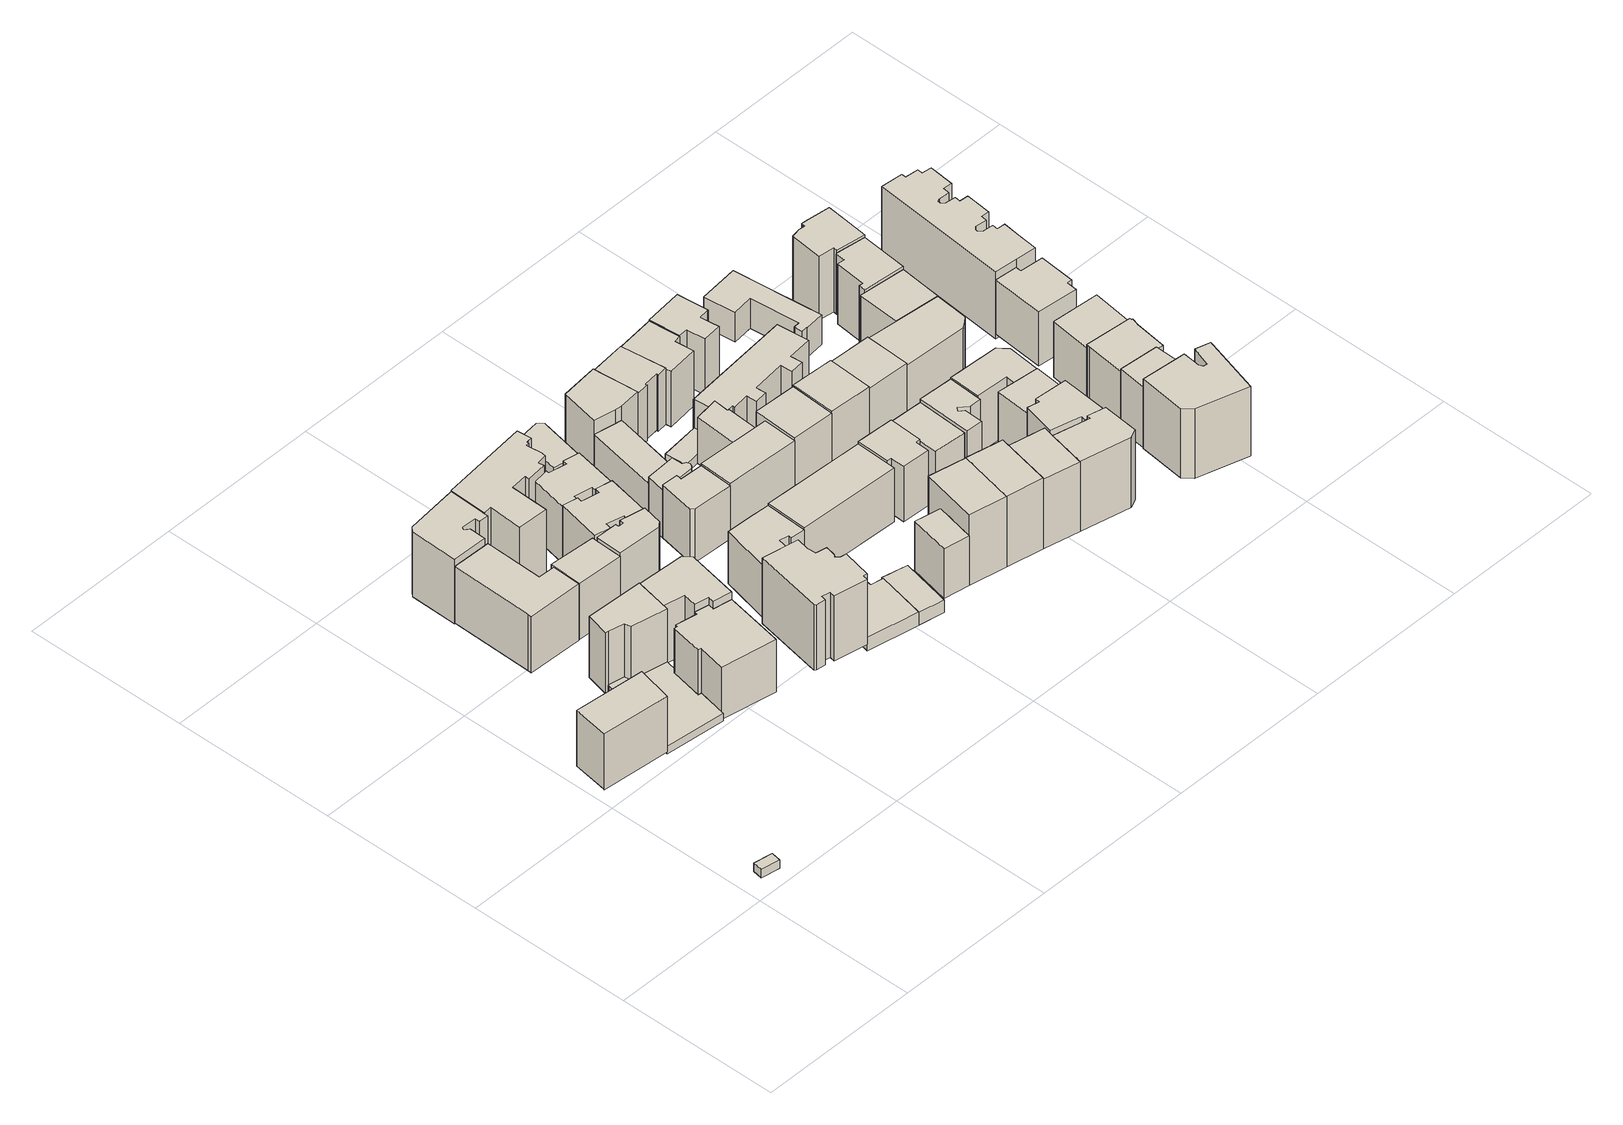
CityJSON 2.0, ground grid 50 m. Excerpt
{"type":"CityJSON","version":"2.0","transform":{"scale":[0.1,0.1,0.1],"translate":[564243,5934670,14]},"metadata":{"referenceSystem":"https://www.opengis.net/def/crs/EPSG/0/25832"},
"CityObjects":{
"building1":{"type":"Building","attributes":{"Gemeindeschluessel":"02100111","Geometrietyp2DReferenz":"3000","BezugspunktDach":"2000","function":"31001_2500","measuredHeight":2.83,"storeysAboveGround":1},"address":[{"country":"Germany","locality":"Hamburg","thoroughfareName":"Feldstraße","postcode":"20359"}],"geometry":[{"type":"Solid","lod":"1","boundaries":[[[[0,1,2,3]],[[4,5,6,7]],[[2,4,7,3]],[[1,5,4,2]],[[0,6,5,1]],[[3,7,6,0]]]]}]},
"building2":{"type":"Building","attributes":{"Gemeindeschluessel":"02100109","Geometrietyp2DReferenz":"3000","BezugspunktDach":"2000","function":"31001_1120","measuredHeight":18.79,"storeysAboveGround":6},"address":[{"country":"Germany","locality":"Hamburg","thoroughfareNumber":"32","thoroughfareName":"Feldstraße","postcode":"20357"}],"geometry":[{"type":"Solid","lod":"1","boundaries":[[[[8,9,10,11,12]],[[13,14,15,16,17]],[[11,13,17,12]],[[10,14,13,11]],[[9,15,14,10]],[[8,16,15,9]],[[12,17,16,8]]]]}]},
"building3":{"type":"Building","attributes":{"Gemeindeschluessel":"02100109","Geometrietyp2DReferenz":"3000","BezugspunktDach":"2000","function":"31001_1120","measuredHeight":4.83,"storeysAboveGround":6},"address":[{"country":"Germany","locality":"Hamburg","thoroughfareNumber":"36","thoroughfareName":"Feldstraße","postcode":"20357"}],"geometry":[{"type":"Solid","lod":"1","boundaries":[[[[18,19,20,21,22,23,24,25,26,27,28,29,30]],[[31,32,33,34,35,36,37,38,39,40,41,42,43]],[[29,31,43,30]],[[28,32,31,29]],[[27,33,32,28]],[[26,34,33,27]],[[25,35,34,26]],[[24,36,35,25]],[[23,37,36,24]],[[22,38,37,23]],[[21,39,38,22]],[[20,40,39,21]],[[19,41,40,20]],[[18,42,41,19]],[[30,43,42,18]]]]}]},
"building4":{"type":"Building","attributes":{"Gemeindeschluessel":"02100109","Geometrietyp2DReferenz":"3000","BezugspunktDach":"2000","function":"31001_1010","measuredHeight":20.45,"storeysAboveGround":6},"address":[{"country":"Germany","locality":"Hamburg","thoroughfareNumber":"2","thoroughfareName":"Ölmühle","postcode":"20357"}],"geometry":[{"type":"Solid","lod":"1","boundaries":[[[[24,23,22,44,45,46,25]],[[47,48,49,50,51,52,53]],[[46,47,53,25]],[[45,48,47,46]],[[44,49,48,45]],[[22,50,49,44]],[[23,51,50,22]],[[24,52,51,23]],[[25,53,52,24]]]]}]},
"building5":{"type":"Building","attributes":{"Gemeindeschluessel":"02100109","Geometrietyp2DReferenz":"3000","BezugspunktDach":"2000","function":"31001_1120","measuredHeight":21.33,"storeysAboveGround":6},"address":[{"country":"Germany","locality":"Hamburg","thoroughfareNumber":"30","thoroughfareName":"Ölmühle","postcode":"20357"}],"geometry":[{"type":"Solid","lod":"1","boundaries":[[[[54,55,56,57,58,59,60,61]],[[62,63,64,65,66,67,68,69]],[[60,62,69,61]],[[59,63,62,60]],[[58,64,63,59]],[[57,65,64,58]],[[56,66,65,57]],[[55,67,66,56]],[[54,68,67,55]],[[61,69,68,54]]]]}]},
"building6":{"type":"Building","attributes":{"Gemeindeschluessel":"02100109","Geometrietyp2DReferenz":"3000","BezugspunktDach":"2000","function":"31001_1120","measuredHeight":17.51,"storeysAboveGround":6},"address":[{"country":"Germany","locality":"Hamburg","thoroughfareNumber":"37","thoroughfareName":"Feldstraße","postcode":"20357"}],"geometry":[{"type":"Solid","lod":"1","boundaries":[[[[70,71,72,73,74,75,76,77,78,79,80,81]],[[82,83,84,85,86,87,88,89,90,91,92,93]],[[80,82,93,81]],[[79,83,82,80]],[[78,84,83,79]],[[77,85,84,78]],[[76,86,85,77]],[[75,87,86,76]],[[74,88,87,75]],[[73,89,88,74]],[[72,90,89,73]],[[71,91,90,72]],[[70,92,91,71]],[[81,93,92,70]]]]}]},
"building7":{"type":"Building","attributes":{"Gemeindeschluessel":"02100109","Geometrietyp2DReferenz":"3000","BezugspunktDach":"2000","function":"31001_1120","measuredHeight":23.59,"storeysAboveGround":6},"address":[{"country":"Germany","locality":"Hamburg","thoroughfareNumber":"39","thoroughfareName":"Marktstraße","postcode":"20357"}],"geometry":[{"type":"Solid","lod":"1","boundaries":[[[[94,95,96,97,98,99,100,101,102,103,104,105]],[[106,107,108,109,110,111,112,113,114,115,116,117]],[[104,106,117,105]],[[103,107,106,104]],[[102,108,107,103]],[[101,109,108,102]],[[100,110,109,101]],[[99,111,110,100]],[[98,112,111,99]],[[97,113,112,98]],[[96,114,113,97]],[[95,115,114,96]],[[94,116,115,95]],[[105,117,116,94]]]]}]},
"building8":{"type":"Building","attributes":{"Gemeindeschluessel":"02100109","Geometrietyp2DReferenz":"3000","BezugspunktDach":"2000","function":"31001_1010","measuredHeight":19.94,"storeysAboveGround":6},"address":[{"country":"Germany","locality":"Hamburg","thoroughfareNumber":"32","thoroughfareName":"Ölmühle","postcode":"20357"}],"geometry":[{"type":"Solid","lod":"1","boundaries":[[[[118,119,120,121,122,123,124]],[[125,126,127,128,129,130,131]],[[123,125,131,124]],[[122,126,125,123]],[[121,127,126,122]],[[120,128,127,121]],[[119,129,128,120]],[[118,130,129,119]],[[124,131,130,118]]]]}]},
"building9":{"type":"Building","attributes":{"Gemeindeschluessel":"02100109","Geometrietyp2DReferenz":"3000","BezugspunktDach":"2000","function":"31001_1120","measuredHeight":21.44,"storeysAboveGround":6},"address":[{"country":"Germany","locality":"Hamburg","thoroughfareNumber":"1","thoroughfareName":"Ölmühle","postcode":"20357"}],"geometry":[{"type":"Solid","lod":"1","boundaries":[[[[132,133,134,135,136,137,138,139,140,141]],[[142,143,144,145,146,147,148,149,150,151]],[[140,142,151,141]],[[139,143,142,140]],[[138,144,143,139]],[[137,145,144,138]],[[136,146,145,137]],[[135,147,146,136]],[[134,148,147,135]],[[133,149,148,134]],[[132,150,149,133]],[[141,151,150,132]]]]}]},
"building10":{"type":"Building","attributes":{"Gemeindeschluessel":"02100109","Geometrietyp2DReferenz":"3000","BezugspunktDach":"2000","function":"31001_1010","measuredHeight":20.07,"storeysAboveGround":6},"address":[{"country":"Germany","locality":"Hamburg","thoroughfareNumber":"33","thoroughfareName":"Ölmühle","postcode":"20357"}],"geometry":[{"type":"Solid","lod":"1","boundaries":[[[[152,153,124,123,154,155,156,157,158,159,160]],[[161,162,163,164,165,166,167,168,169,170,171]],[[159,161,171,160]],[[158,162,161,159]],[[157,163,162,158]],[[156,164,163,157]],[[155,165,164,156]],[[154,166,165,155]],[[123,167,166,154]],[[124,168,167,123]],[[153,169,168,124]],[[152,170,169,153]],[[160,171,170,152]]]]}]},
"building11":{"type":"Building","attributes":{"Gemeindeschluessel":"02100109","Geometrietyp2DReferenz":"3000","BezugspunktDach":"2000","function":"31001_1120","measuredHeight":23.37,"storeysAboveGround":5},"address":[{"country":"Germany","locality":"Hamburg","thoroughfareNumber":"36","thoroughfareName":"Marktstraße","postcode":"20357"}],"geometry":[{"type":"Solid","lod":"1","boundaries":[[[[172,173,174,175,176,177,178,179,180,181,182,183,184,185,186,187,188,189,190]],[[191,192,193,194,195,196,197,198,199,200,201,202,203,204,205,206,207,208,209]],[[189,191,209,190]],[[188,192,191,189]],[[187,193,192,188]],[[186,194,193,187]],[[185,195,194,186]],[[184,196,195,185]],[[183,197,196,184]],[[182,198,197,183]],[[181,199,198,182]],[[180,200,199,181]],[[179,201,200,180]],[[178,202,201,179]],[[177,203,202,178]],[[176,204,203,177]],[[175,205,204,176]],[[174,206,205,175]],[[173,207,206,174]],[[172,208,207,173]],[[190,209,208,172]]]]}]},
"building12":{"type":"Building","attributes":{"Gemeindeschluessel":"02100109","Geometrietyp2DReferenz":"3000","BezugspunktDach":"2000","function":"31001_1010","measuredHeight":23.89,"storeysAboveGround":6},"address":[{"country":"Germany","locality":"Hamburg","thoroughfareNumber":"37a","thoroughfareName":"Feldstraße","postcode":"20357"}],"geometry":[{"type":"Solid","lod":"1","boundaries":[[[[210,211,212,213,214,215,216,217,218,219,220,221,222,223,224,225,226,227,228,229]],[[230,231,232,233,234,235,236,237,238,239,240,241,242,243,244,245,246,247,248,249]],[[228,230,249,229]],[[227,231,230,228]],[[226,232,231,227]],[[225,233,232,226]],[[224,234,233,225]],[[223,235,234,224]],[[222,236,235,223]],[[221,237,236,222]],[[220,238,237,221]],[[219,239,238,220]],[[218,240,239,219]],[[217,241,240,218]],[[216,242,241,217]],[[215,243,242,216]],[[214,244,243,215]],[[213,245,244,214]],[[212,246,245,213]],[[211,247,246,212]],[[210,248,247,211]],[[229,249,248,210]]]]}]},
"building13":{"type":"Building","attributes":{"Gemeindeschluessel":"02100109","Geometrietyp2DReferenz":"3000","BezugspunktDach":"2000","function":"31001_1120","measuredHeight":22.89,"storeysAboveGround":6},"address":[{"country":"Germany","locality":"Hamburg","thoroughfareNumber":"7","thoroughfareName":"Turnerstraße","postcode":"20357"}],"geometry":[{"type":"Solid","lod":"1","boundaries":[[[[250,251,252,253,254,255,256,257,258,259,260,261]],[[262,263,264,265,266,267,268,269,270,271,272,273]],[[260,262,273,261]],[[259,263,262,260]],[[258,264,263,259]],[[257,265,264,258]],[[256,266,265,257]],[[255,267,266,256]],[[254,268,267,255]],[[253,269,268,254]],[[252,270,269,253]],[[251,271,270,252]],[[250,272,271,251]],[[261,273,272,250]]]]}]},
"building14":{"type":"Building","attributes":{"Gemeindeschluessel":"02100109","Geometrietyp2DReferenz":"3000","BezugspunktDach":"2000","function":"31001_1120","measuredHeight":22.06,"storeysAboveGround":6},"address":[{"country":"Germany","locality":"Hamburg","thoroughfareNumber":"9","thoroughfareName":"Turnerstraße","postcode":"20357"}],"geometry":[{"type":"Solid","lod":"1","boundaries":[[[[274,275,276,277,278,279,280,281,282,283,284,285,286]],[[287,288,289,290,291,292,293,294,295,296,297,298,299]],[[285,287,299,286]],[[284,288,287,285]],[[283,289,288,284]],[[282,290,289,283]],[[281,291,290,282]],[[280,292,291,281]],[[279,293,292,280]],[[278,294,293,279]],[[277,295,294,278]],[[276,296,295,277]],[[275,297,296,276]],[[274,298,297,275]],[[286,299,298,274]]]]}]},
"building15":{"type":"Building","attributes":{"Gemeindeschluessel":"02100109","Geometrietyp2DReferenz":"3000","BezugspunktDach":"2000","function":"31001_1010","measuredHeight":17.88,"storeysAboveGround":6},"address":[{"country":"Germany","locality":"Hamburg","thoroughfareNumber":"14","thoroughfareName":"Mathildenstraße","postcode":"20357"}],"geometry":[{"type":"Solid","lod":"1","boundaries":[[[[300,301,302,220,219,303,304,305,306,307]],[[308,309,310,311,312,313,314,315,316,317]],[[306,308,317,307]],[[305,309,308,306]],[[304,310,309,305]],[[303,311,310,304]],[[219,312,311,303]],[[220,313,312,219]],[[302,314,313,220]],[[301,315,314,302]],[[300,316,315,301]],[[307,317,316,300]]]]}]},
"building16":{"type":"Building","attributes":{"Gemeindeschluessel":"02100109","Geometrietyp2DReferenz":"3000","BezugspunktDach":"2000","function":"31001_2010","measuredHeight":4.62,"storeysAboveGround":1},"address":[{"country":"Germany","locality":"Hamburg","thoroughfareNumber":"39","thoroughfareName":"Feldstraße","postcode":"20357"}],"geometry":[{"type":"Solid","lod":"1","boundaries":[[[[318,319,320,321,322,323,324,325,326]],[[327,328,329,330,331,332,333,334,335]],[[325,327,335,326]],[[324,328,327,325]],[[323,329,328,324]],[[322,330,329,323]],[[321,331,330,322]],[[320,332,331,321]],[[319,333,332,320]],[[318,334,333,319]],[[326,335,334,318]]]]}]},
"building17":{"type":"Building","attributes":{"Gemeindeschluessel":"02100109","Geometrietyp2DReferenz":"3000","BezugspunktDach":"2000","function":"31001_1120","measuredHeight":19.82,"storeysAboveGround":5},"address":[{"country":"Germany","locality":"Hamburg","thoroughfareNumber":"33","thoroughfareName":"Marktstraße","postcode":"20357"}],"geometry":[{"type":"Solid","lod":"1","boundaries":[[[[336,337,338,339,340,341,342,343,344]],[[345,346,347,348,349,350,351,352,353]],[[343,345,353,344]],[[342,346,345,343]],[[341,347,346,342]],[[340,348,347,341]],[[339,349,348,340]],[[338,350,349,339]],[[337,351,350,338]],[[336,352,351,337]],[[344,353,352,336]]]]}]},
"building18":{"type":"Building","attributes":{"Gemeindeschluessel":"02100109","Geometrietyp2DReferenz":"3000","BezugspunktDach":"2000","function":"31001_1010","measuredHeight":19.34,"storeysAboveGround":4},"address":[{"country":"Germany","locality":"Hamburg","thoroughfareNumber":"6","thoroughfareName":"Turnerstraße","postcode":"20357"}],"geometry":[{"type":"Solid","lod":"1","boundaries":[[[[354,355,356,357,358,359,360]],[[361,362,363,364,365,366,367]],[[359,361,367,360]],[[358,362,361,359]],[[357,363,362,358]],[[356,364,363,357]],[[355,365,364,356]],[[354,366,365,355]],[[360,367,366,354]]]]}]},
"building19":{"type":"Building","attributes":{"Gemeindeschluessel":"02100109","Geometrietyp2DReferenz":"3000","BezugspunktDach":"2000","function":"31001_1010","measuredHeight":16.34,"storeysAboveGround":6},"address":[{"country":"Germany","locality":"Hamburg","thoroughfareNumber":"8","thoroughfareName":"Turnerstraße","postcode":"20357"}],"geometry":[{"type":"Solid","lod":"1","boundaries":[[[[368,369,370,371,372,373,374,375,376,377,378]],[[379,380,381,382,383,384,385,386,387,388,389]],[[377,379,389,378]],[[376,380,379,377]],[[375,381,380,376]],[[374,382,381,375]],[[373,383,382,374]],[[372,384,383,373]],[[371,385,384,372]],[[370,386,385,371]],[[369,387,386,370]],[[368,388,387,369]],[[378,389,388,368]]]]}]},
"building20":{"type":"Building","attributes":{"Gemeindeschluessel":"02100109","Geometrietyp2DReferenz":"3000","BezugspunktDach":"2000","function":"31001_2080","measuredHeight":4.34,"storeysAboveGround":1},"address":[{"country":"Germany","locality":"Hamburg","thoroughfareNumber":"40","thoroughfareName":"Feldstraße","postcode":"20357"}],"geometry":[{"type":"Solid","lod":"1","boundaries":[[[[390,391,392,393]],[[394,395,396,397]],[[392,394,397,393]],[[391,395,394,392]],[[390,396,395,391]],[[393,397,396,390]]]]}]},
"building21":{"type":"Building","attributes":{"Gemeindeschluessel":"02100109","Geometrietyp2DReferenz":"3000","BezugspunktDach":"2000","function":"31001_1120","measuredHeight":16.63,"storeysAboveGround":4},"address":[{"country":"Germany","locality":"Hamburg","thoroughfareNumber":"10","thoroughfareName":"Turnerstraße","postcode":"20357"}],"geometry":[{"type":"Solid","lod":"1","boundaries":[[[[398,399,400,401,402,403]],[[404,405,406,407,408,409]],[[402,404,409,403]],[[401,405,404,402]],[[400,406,405,401]],[[399,407,406,400]],[[398,408,407,399]],[[403,409,408,398]]]]}]},
"building22":{"type":"Building","attributes":{"Gemeindeschluessel":"02100109","Geometrietyp2DReferenz":"3000","BezugspunktDach":"2000","function":"31001_1120","measuredHeight":16.66,"storeysAboveGround":6},"address":[{"country":"Germany","locality":"Hamburg","thoroughfareNumber":"42","thoroughfareName":"Feldstraße","postcode":"20357"}],"geometry":[{"type":"Solid","lod":"1","boundaries":[[[[410,411,412,413]],[[414,415,416,417]],[[412,414,417,413]],[[411,415,414,412]],[[410,416,415,411]],[[413,417,416,410]]]]}]},
"building23":{"type":"Building","attributes":{"Gemeindeschluessel":"02100109","Geometrietyp2DReferenz":"3000","BezugspunktDach":"2000","function":"31001_1010","measuredHeight":20.12,"storeysAboveGround":5},"address":[{"country":"Germany","locality":"Hamburg","thoroughfareNumber":"12","thoroughfareName":"Mathildenstraße","postcode":"20357"}],"geometry":[{"type":"Solid","lod":"1","boundaries":[[[[307,306,418,419]],[[420,421,422,423]],[[418,420,423,419]],[[306,421,420,418]],[[307,422,421,306]],[[419,423,422,307]]]]}]},
"building24":{"type":"Building","attributes":{"Gemeindeschluessel":"02100109","Geometrietyp2DReferenz":"3000","BezugspunktDach":"2000","function":"31001_1010","measuredHeight":20.42,"storeysAboveGround":4},"address":[{"country":"Germany","locality":"Hamburg","thoroughfareNumber":"13","thoroughfareName":"Mathildenstraße","postcode":"20357"}],"geometry":[{"type":"Solid","lod":"1","boundaries":[[[[424,425,426,427]],[[428,429,430,431]],[[426,428,431,427]],[[425,429,428,426]],[[424,430,429,425]],[[427,431,430,424]]]]}]},
"building25":{"type":"Building","attributes":{"Gemeindeschluessel":"02100109","Geometrietyp2DReferenz":"3000","BezugspunktDach":"2000","function":"31001_1120","measuredHeight":19.55,"storeysAboveGround":6},"address":[{"country":"Germany","locality":"Hamburg","thoroughfareNumber":"31","thoroughfareName":"Marktstraße","postcode":"20357"}],"geometry":[{"type":"Solid","lod":"1","boundaries":[[[[432,433,434,435,436,437,438]],[[439,440,441,442,443,444,445]],[[437,439,445,438]],[[436,440,439,437]],[[435,441,440,436]],[[434,442,441,435]],[[433,443,442,434]],[[432,444,443,433]],[[438,445,444,432]]]]}]},
"building26":{"type":"Building","attributes":{"Gemeindeschluessel":"02100109","Geometrietyp2DReferenz":"3000","BezugspunktDach":"2000","function":"31001_1120","measuredHeight":27,"storeysAboveGround":6},"address":[{"country":"Germany","locality":"Hamburg","thoroughfareNumber":"44","thoroughfareName":"Feldstraße","postcode":"20357"}],"geometry":[{"type":"Solid","lod":"1","boundaries":[[[[412,446,447,448]],[[449,450,451,452]],[[447,449,452,448]],[[446,450,449,447]],[[412,451,450,446]],[[448,452,451,412]]]]}]},
"building27":{"type":"Building","attributes":{"Gemeindeschluessel":"02100109","Geometrietyp2DReferenz":"3000","BezugspunktDach":"2000","function":"31001_1010","measuredHeight":15.65,"storeysAboveGround":4},"address":[{"country":"Germany","locality":"Hamburg","thoroughfareNumber":"11","thoroughfareName":"Mathildenstraße","postcode":"20357"}],"geometry":[{"type":"Solid","lod":"1","boundaries":[[[[453,454,455,456,457,458]],[[459,460,461,462,463,464]],[[457,459,464,458]],[[456,460,459,457]],[[455,461,460,456]],[[454,462,461,455]],[[453,463,462,454]],[[458,464,463,453]]]]}]},
"building28":{"type":"Building","attributes":{"Gemeindeschluessel":"02100109","Geometrietyp2DReferenz":"3000","BezugspunktDach":"2000","function":"31001_2460","measuredHeight":2.83,"storeysAboveGround":1},"address":[{"country":"Germany","locality":"Hamburg","thoroughfareName":"Marktstraße","postcode":"20357"}],"geometry":[{"type":"Solid","lod":"1","boundaries":[[[[465,453,466,467]],[[468,469,470,471]],[[466,468,471,467]],[[453,469,468,466]],[[465,470,469,453]],[[467,471,470,465]]]]}]},
"building29":{"type":"Building","attributes":{"Gemeindeschluessel":"02100109","Geometrietyp2DReferenz":"3000","BezugspunktDach":"2000","function":"31001_1120","measuredHeight":19.42,"storeysAboveGround":5},"address":[{"country":"Germany","locality":"Hamburg","thoroughfareNumber":"29","thoroughfareName":"Marktstraße","postcode":"20357"}],"geometry":[{"type":"Solid","lod":"1","boundaries":[[[[472,473,474,475,476,477,478,479]],[[480,481,482,483,484,485,486,487]],[[478,480,487,479]],[[477,481,480,478]],[[476,482,481,477]],[[475,483,482,476]],[[474,484,483,475]],[[473,485,484,474]],[[472,486,485,473]],[[479,487,486,472]]]]}]},
"building30":{"type":"Building","attributes":{"Gemeindeschluessel":"02100109","Geometrietyp2DReferenz":"3000","BezugspunktDach":"2000","function":"31001_1010","measuredHeight":26.98,"storeysAboveGround":6},"address":[{"country":"Germany","locality":"Hamburg","thoroughfareNumber":"45","thoroughfareName":"Feldstraße","postcode":"20357"}],"geometry":[{"type":"Solid","lod":"1","boundaries":[[[[448,447,488,489]],[[490,491,492,493]],[[488,490,493,489]],[[447,491,490,488]],[[448,492,491,447]],[[489,493,492,448]]]]}]},
"building31":{"type":"Building","attributes":{"Gemeindeschluessel":"02100109","Geometrietyp2DReferenz":"3000","BezugspunktDach":"2000","function":"31001_1010","measuredHeight":22.68,"storeysAboveGround":4},"address":[{"country":"Germany","locality":"Hamburg","thoroughfareNumber":"7","thoroughfareName":"Mathildenstraße","postcode":"20357"}],"geometry":[{"type":"Solid","lod":"1","boundaries":[[[[494,426,495,496]],[[497,498,499,500]],[[495,497,500,496]],[[426,498,497,495]],[[494,499,498,426]],[[496,500,499,494]]]]}]},
"building32":{"type":"Building","attributes":{"Gemeindeschluessel":"02100109","Geometrietyp2DReferenz":"3000","BezugspunktDach":"2000","function":"31001_1010","measuredHeight":21.06,"storeysAboveGround":4},"address":[{"country":"Germany","locality":"Hamburg","thoroughfareNumber":"6","thoroughfareName":"Mathildenstraße","postcode":"20357"}],"geometry":[{"type":"Solid","lod":"1","boundaries":[[[[501,502,503,504,505,506,507,508]],[[509,510,511,512,513,514,515,516]],[[507,509,516,508]],[[506,510,509,507]],[[505,511,510,506]],[[504,512,511,505]],[[503,513,512,504]],[[502,514,513,503]],[[501,515,514,502]],[[508,516,515,501]]]]}]},
"building33":{"type":"Building","attributes":{"Gemeindeschluessel":"02100109","Geometrietyp2DReferenz":"3000","BezugspunktDach":"2000","function":"31001_1120","measuredHeight":18.59,"storeysAboveGround":5},"address":[{"country":"Germany","locality":"Hamburg","thoroughfareNumber":"28","thoroughfareName":"Marktstraße","postcode":"20357"}],"geometry":[{"type":"Solid","lod":"1","boundaries":[[[[517,518,519,520,521,478,477]],[[522,523,524,525,526,527,528]],[[478,522,528,477]],[[521,523,522,478]],[[520,524,523,521]],[[519,525,524,520]],[[518,526,525,519]],[[517,527,526,518]],[[477,528,527,517]]]]}]},
"building34":{"type":"Building","attributes":{"Gemeindeschluessel":"02100109","Geometrietyp2DReferenz":"3000","BezugspunktDach":"2000","function":"31001_1120","measuredHeight":25.71,"storeysAboveGround":6},"address":[{"country":"Germany","locality":"Hamburg","thoroughfareNumber":"46","thoroughfareName":"Feldstraße","postcode":"20357"}],"geometry":[{"type":"Solid","lod":"1","boundaries":[[[[529,489,530,531,532]],[[533,534,535,536,537]],[[531,533,537,532]],[[530,534,533,531]],[[489,535,534,530]],[[529,536,535,489]],[[532,537,536,529]]]]}]},
"building35":{"type":"Building","attributes":{"Gemeindeschluessel":"02100109","Geometrietyp2DReferenz":"3000","BezugspunktDach":"2000","function":"31001_1010","measuredHeight":19.08,"storeysAboveGround":5},"address":[{"country":"Germany","locality":"Hamburg","thoroughfareNumber":"4","thoroughfareName":"Mathildenstraße","postcode":"20357"}],"geometry":[{"type":"Solid","lod":"1","boundaries":[[[[538,539,540,541]],[[542,543,544,545]],[[540,542,545,541]],[[539,543,542,540]],[[538,544,543,539]],[[541,545,544,538]]]]}]},
"building36":{"type":"Building","attributes":{"Gemeindeschluessel":"02100109","Geometrietyp2DReferenz":"3000","BezugspunktDach":"2000","function":"31001_1010","measuredHeight":21.92,"storeysAboveGround":5},"address":[{"country":"Germany","locality":"Hamburg","thoroughfareNumber":"5","thoroughfareName":"Mathildenstraße","postcode":"20357"}],"geometry":[{"type":"Solid","lod":"1","boundaries":[[[[546,547,548,549]],[[550,551,552,553]],[[548,550,553,549]],[[547,551,550,548]],[[546,552,551,547]],[[549,553,552,546]]]]}]},
"building37":{"type":"Building","attributes":{"Gemeindeschluessel":"02100109","Geometrietyp2DReferenz":"3000","BezugspunktDach":"2000","function":"31001_1010","measuredHeight":14.24,"storeysAboveGround":4},"address":[{"country":"Germany","locality":"Hamburg","thoroughfareNumber":"26","thoroughfareName":"Marktstraße","postcode":"20357"}],"geometry":[{"type":"Solid","lod":"1","boundaries":[[[[554,555,556,557,558,559,560,561,562,563,465,564,565,566,567]],[[568,569,570,571,572,573,574,575,576,577,578,579,580,581,582]],[[566,568,582,567]],[[565,569,568,566]],[[564,570,569,565]],[[465,571,570,564]],[[563,572,571,465]],[[562,573,572,563]],[[561,574,573,562]],[[560,575,574,561]],[[559,576,575,560]],[[558,577,576,559]],[[557,578,577,558]],[[556,579,578,557]],[[555,580,579,556]],[[554,581,580,555]],[[567,582,581,554]]]]}]},
"building38":{"type":"Building","attributes":{"Gemeindeschluessel":"02100109","Geometrietyp2DReferenz":"3000","BezugspunktDach":"2000","function":"31001_1120","measuredHeight":20.38,"storeysAboveGround":5},"address":[{"country":"Germany","locality":"Hamburg","thoroughfareNumber":"27","thoroughfareName":"Marktstraße","postcode":"20357"}],"geometry":[{"type":"Solid","lod":"1","boundaries":[[[[583,584,585,586,587,588,589,590,591,592]],[[593,594,595,596,597,598,599,600,601,602]],[[591,593,602,592]],[[590,594,593,591]],[[589,595,594,590]],[[588,596,595,589]],[[587,597,596,588]],[[586,598,597,587]],[[585,599,598,586]],[[584,600,599,585]],[[583,601,600,584]],[[592,602,601,583]]]]}]},
"building39":{"type":"Building","attributes":{"Gemeindeschluessel":"02100109","Geometrietyp2DReferenz":"3000","BezugspunktDach":"2000","function":"31001_1120","measuredHeight":25.9,"storeysAboveGround":6},"address":[{"country":"Germany","locality":"Hamburg","thoroughfareNumber":"47","thoroughfareName":"Feldstraße","postcode":"20357"}],"geometry":[{"type":"Solid","lod":"1","boundaries":[[[[603,529,532,604,605,606,607]],[[608,609,610,611,612,613,614]],[[606,608,614,607]],[[605,609,608,606]],[[604,610,609,605]],[[532,611,610,604]],[[529,612,611,532]],[[603,613,612,529]],[[607,614,613,603]]]]}]},
"building40":{"type":"Building","attributes":{"Gemeindeschluessel":"02100109","Geometrietyp2DReferenz":"3000","BezugspunktDach":"2000","function":"31001_1010","measuredHeight":19.95,"storeysAboveGround":6},"address":[{"country":"Germany","locality":"Hamburg","thoroughfareNumber":"2","thoroughfareName":"Mathildenstraße","postcode":"20357"}],"geometry":[{"type":"Solid","lod":"1","boundaries":[[[[615,616,617,618,619,620,621,540,622,623]],[[624,625,626,627,628,629,630,631,632,633]],[[622,624,633,623]],[[540,625,624,622]],[[621,626,625,540]],[[620,627,626,621]],[[619,628,627,620]],[[618,629,628,619]],[[617,630,629,618]],[[616,631,630,617]],[[615,632,631,616]],[[623,633,632,615]]]]}]},
"building41":{"type":"Building","attributes":{"Gemeindeschluessel":"02100109","Geometrietyp2DReferenz":"3000","BezugspunktDach":"2000","function":"31001_1010","measuredHeight":20.87,"storeysAboveGround":4},"address":[{"country":"Germany","locality":"Hamburg","thoroughfareNumber":"3","thoroughfareName":"Mathildenstraße","postcode":"20357"}],"geometry":[{"type":"Solid","lod":"1","boundaries":[[[[634,635,636,637]],[[638,639,640,641]],[[636,638,641,637]],[[635,639,638,636]],[[634,640,639,635]],[[637,641,640,634]]]]}]},
"building42":{"type":"Building","attributes":{"Gemeindeschluessel":"02100109","Geometrietyp2DReferenz":"3000","BezugspunktDach":"2000","function":"31001_1120","measuredHeight":24.84,"storeysAboveGround":6},"address":[{"country":"Germany","locality":"Hamburg","thoroughfareNumber":"1","thoroughfareName":"Glashüttenstraße","postcode":"20357"}],"geometry":[{"type":"Solid","lod":"1","boundaries":[[[[642,643,644,645,646,647,648,649,650]],[[651,652,653,654,655,656,657,658,659]],[[649,651,659,650]],[[648,652,651,649]],[[647,653,652,648]],[[646,654,653,647]],[[645,655,654,646]],[[644,656,655,645]],[[643,657,656,644]],[[642,658,657,643]],[[650,659,658,642]]]]}]},
"building43":{"type":"Building","attributes":{"Gemeindeschluessel":"02100109","Geometrietyp2DReferenz":"3000","BezugspunktDach":"2000","function":"31001_1120","measuredHeight":21.7,"storeysAboveGround":5},"address":[{"country":"Germany","locality":"Hamburg","thoroughfareNumber":"2","thoroughfareName":"Glashüttenstraße","postcode":"20357"}],"geometry":[{"type":"Solid","lod":"1","boundaries":[[[[648,660,661,662,663,649]],[[664,665,666,667,668,669]],[[663,664,669,649]],[[662,665,664,663]],[[661,666,665,662]],[[660,667,666,661]],[[648,668,667,660]],[[649,669,668,648]]]]}]},
"building44":{"type":"Building","attributes":{"Gemeindeschluessel":"02100109","Geometrietyp2DReferenz":"3000","BezugspunktDach":"2000","function":"31001_1120","measuredHeight":20.98,"storeysAboveGround":5},"address":[{"country":"Germany","locality":"Hamburg","thoroughfareNumber":"3","thoroughfareName":"Glashüttenstraße","postcode":"20357"}],"geometry":[{"type":"Solid","lod":"1","boundaries":[[[[670,671,672,673,674,675,676,677]],[[678,679,680,681,682,683,684,685]],[[676,678,685,677]],[[675,679,678,676]],[[674,680,679,675]],[[673,681,680,674]],[[672,682,681,673]],[[671,683,682,672]],[[670,684,683,671]],[[677,685,684,670]]]]}]},
"building45":{"type":"Building","attributes":{"Gemeindeschluessel":"02100109","Geometrietyp2DReferenz":"3000","BezugspunktDach":"2000","function":"31001_1120","measuredHeight":19.88,"storeysAboveGround":5},"address":[{"country":"Germany","locality":"Hamburg","thoroughfareNumber":"4","thoroughfareName":"Glashüttenstraße","postcode":"20357"}],"geometry":[{"type":"Solid","lod":"1","boundaries":[[[[686,687,637,636,688,689,690]],[[691,692,693,694,695,696,697]],[[689,691,697,690]],[[688,692,691,689]],[[636,693,692,688]],[[637,694,693,636]],[[687,695,694,637]],[[686,696,695,687]],[[690,697,696,686]]]]}]},
"building46":{"type":"Building","attributes":{"Gemeindeschluessel":"02100109","Geometrietyp2DReferenz":"3000","BezugspunktDach":"2000","function":"31001_1120","measuredHeight":12.44,"storeysAboveGround":2},"address":[{"country":"Germany","locality":"Hamburg","thoroughfareNumber":"24","thoroughfareName":"Marktstraße","postcode":"20357"}],"geometry":[{"type":"Solid","lod":"1","boundaries":[[[[698,699,700,701,702,703,704,705,706,707,708,709,710]],[[711,712,713,714,715,716,717,718,719,720,721,722,723]],[[709,711,723,710]],[[708,712,711,709]],[[707,713,712,708]],[[706,714,713,707]],[[705,715,714,706]],[[704,716,715,705]],[[703,717,716,704]],[[702,718,717,703]],[[701,719,718,702]],[[700,720,719,701]],[[699,721,720,700]],[[698,722,721,699]],[[710,723,722,698]]]]}]},
"building47":{"type":"Building","attributes":{"Gemeindeschluessel":"02100109","Geometrietyp2DReferenz":"3000","BezugspunktDach":"2000","function":"31001_1120","measuredHeight":21.63,"storeysAboveGround":5},"address":[{"country":"Germany","locality":"Hamburg","thoroughfareNumber":"5","thoroughfareName":"Glashüttenstraße","postcode":"20357"}],"geometry":[{"type":"Solid","lod":"1","boundaries":[[[[724,725,726,727]],[[728,729,730,731]],[[726,728,731,727]],[[725,729,728,726]],[[724,730,729,725]],[[727,731,730,724]]]]}]},
"building48":{"type":"Building","attributes":{"Gemeindeschluessel":"02100109","Geometrietyp2DReferenz":"3000","BezugspunktDach":"2000","function":"31001_1010","measuredHeight":23.32,"storeysAboveGround":5},"address":[{"country":"Germany","locality":"Hamburg","thoroughfareNumber":"48","thoroughfareName":"Feldstraße","postcode":"20357"}],"geometry":[{"type":"Solid","lod":"1","boundaries":[[[[732,733,734,735,736,737,738,739,740,741,742,743]],[[744,745,746,747,748,749,750,751,752,753,754,755]],[[742,744,755,743]],[[741,745,744,742]],[[740,746,745,741]],[[739,747,746,740]],[[738,748,747,739]],[[737,749,748,738]],[[736,750,749,737]],[[735,751,750,736]],[[734,752,751,735]],[[733,753,752,734]],[[732,754,753,733]],[[743,755,754,732]]]]}]},
"building49":{"type":"Building","attributes":{"Gemeindeschluessel":"02100109","Geometrietyp2DReferenz":"3000","BezugspunktDach":"2000","function":"31001_1120","measuredHeight":22.71,"storeysAboveGround":5},"address":[{"country":"Germany","locality":"Hamburg","thoroughfareNumber":"116","thoroughfareName":"Glashüttenstraße","postcode":"20357"}],"geometry":[{"type":"Solid","lod":"1","boundaries":[[[[756,757,758,759]],[[760,761,762,763]],[[758,760,763,759]],[[757,761,760,758]],[[756,762,761,757]],[[759,763,762,756]]]]}]},
"building50":{"type":"Building","attributes":{"Gemeindeschluessel":"02100109","Geometrietyp2DReferenz":"3000","BezugspunktDach":"2000","function":"31001_1010","measuredHeight":21.84,"storeysAboveGround":5},"address":[{"country":"Germany","locality":"Hamburg","thoroughfareNumber":"6","thoroughfareName":"Glashüttenstraße","postcode":"20357"}],"geometry":[{"type":"Solid","lod":"1","boundaries":[[[[764,765,766,767,768,769,770,771,772]],[[773,774,775,776,777,778,779,780,781]],[[771,773,781,772]],[[770,774,773,771]],[[769,775,774,770]],[[768,776,775,769]],[[767,777,776,768]],[[766,778,777,767]],[[765,779,778,766]],[[764,780,779,765]],[[772,781,780,764]]]]}]},
"building51":{"type":"Building","attributes":{"Gemeindeschluessel":"02100109","Geometrietyp2DReferenz":"3000","BezugspunktDach":"2000","function":"31001_1010","measuredHeight":21.02,"storeysAboveGround":5},"address":[{"country":"Germany","locality":"Hamburg","thoroughfareNumber":"114","thoroughfareName":"Glashüttenstraße","postcode":"20357"}],"geometry":[{"type":"Solid","lod":"1","boundaries":[[[[782,783,784,785,786,787,788,789]],[[790,791,792,793,794,795,796,797]],[[788,790,797,789]],[[787,791,790,788]],[[786,792,791,787]],[[785,793,792,786]],[[784,794,793,785]],[[783,795,794,784]],[[782,796,795,783]],[[789,797,796,782]]]]}]},
"building52":{"type":"Building","attributes":{"Gemeindeschluessel":"02100109","Geometrietyp2DReferenz":"3000","BezugspunktDach":"2000","function":"31001_2080","measuredHeight":4.96,"storeysAboveGround":1},"address":[{"country":"Germany","locality":"Hamburg","thoroughfareName":"Glashüttenstraße","postcode":"20357"}],"geometry":[{"type":"Solid","lod":"1","boundaries":[[[[798,799,800,801,802]],[[803,804,805,806,807]],[[801,803,807,802]],[[800,804,803,801]],[[799,805,804,800]],[[798,806,805,799]],[[802,807,806,798]]]]}]},
"building53":{"type":"Building","attributes":{"Gemeindeschluessel":"02100109","Geometrietyp2DReferenz":"3000","BezugspunktDach":"2000","function":"31001_1120","measuredHeight":21.47,"storeysAboveGround":6},"address":[{"country":"Germany","locality":"Hamburg","thoroughfareNumber":"8","thoroughfareName":"Glashüttenstraße","postcode":"20357"}],"geometry":[{"type":"Solid","lod":"1","boundaries":[[[[808,809,810,811,812,813,814,815,816,817]],[[818,819,820,821,822,823,824,825,826,827]],[[816,818,827,817]],[[815,819,818,816]],[[814,820,819,815]],[[813,821,820,814]],[[812,822,821,813]],[[811,823,822,812]],[[810,824,823,811]],[[809,825,824,810]],[[808,826,825,809]],[[817,827,826,808]]]]}]},
"building54":{"type":"Building","attributes":{"Geometrietyp2DReferenz":"3000","Gemeindeschluessel":"02100109","BezugspunktDach":"2000","function":"31001_1010","measuredHeight":21.53,"storeysAboveGround":4},"address":[{"country":"Germany","locality":"Hamburg","thoroughfareNumber":"112","thoroughfareName":"Glashüttenstraße","postcode":"20357"}],"geometry":[{"type":"Solid","lod":"1","boundaries":[[[[828,829,830,831]],[[832,833,834,835]],[[830,832,835,831]],[[829,833,832,830]],[[828,834,833,829]],[[831,835,834,828]]]]}]},
"building55":{"type":"Building","attributes":{"Gemeindeschluessel":"02100109","Geometrietyp2DReferenz":"3000","BezugspunktDach":"2000","function":"31001_1120","measuredHeight":20.03,"storeysAboveGround":5},"address":[{"country":"Germany","locality":"Hamburg","thoroughfareNumber":"110","thoroughfareName":"Glashüttenstraße","postcode":"20357"}],"geometry":[{"type":"Solid","lod":"1","boundaries":[[[[836,837,838,839,840,841,842,843]],[[844,845,846,847,848,849,850,851]],[[842,844,851,843]],[[841,845,844,842]],[[840,846,845,841]],[[839,847,846,840]],[[838,848,847,839]],[[837,849,848,838]],[[836,850,849,837]],[[843,851,850,836]]]]}]},
"building56":{"type":"Building","attributes":{"Gemeindeschluessel":"02100109","Geometrietyp2DReferenz":"3000","BezugspunktDach":"2000","function":"31001_1120","measuredHeight":24.09,"storeysAboveGround":5},"address":[{"country":"Germany","locality":"Hamburg","thoroughfareNumber":"107","thoroughfareName":"Glashüttenstraße","postcode":"20357"}],"geometry":[{"type":"Solid","lod":"1","boundaries":[[[[852,853,854,855,856,857,858,859,860,861,862,863,864,865,866,867,868,869,870,871,872,873,874,875,876,877,878,879,880,881]],[[882,883,884,885,886,887,888,889,890,891,892,893,894,895,896,897,898,899,900,901,902,903,904,905,906,907,908,909,910,911]],[[880,882,911,881]],[[879,883,882,880]],[[878,884,883,879]],[[877,885,884,878]],[[876,886,885,877]],[[875,887,886,876]],[[874,888,887,875]],[[873,889,888,874]],[[872,890,889,873]],[[871,891,890,872]],[[870,892,891,871]],[[869,893,892,870]],[[868,894,893,869]],[[867,895,894,868]],[[866,896,895,867]],[[865,897,896,866]],[[864,898,897,865]],[[863,899,898,864]],[[862,900,899,863]],[[861,901,900,862]],[[860,902,901,861]],[[859,903,902,860]],[[858,904,903,859]],[[857,905,904,858]],[[856,906,905,857]],[[855,907,906,856]],[[854,908,907,855]],[[853,909,908,854]],[[852,910,909,853]],[[881,911,910,852]]]]}]}
},
"vertices":[
[25,43,65],[82,34,65],[77,4,65],[20,13,65],[77,4,93],[82,34,93],[25,43,93],[20,13,93],
[237,618,50],[213,510,50],[5,530,50],[6,533,50],[22,640,50],[6,533,238],[5,530,238],[213,510,238],[237,618,238],[22,640,238],
[397,490,43],[213,510,43],[234,605,43],[243,603,43],[280,771,43],[328,762,43],[332,742,43],[441,721,43],[434,686,43],[433,679,43],[423,680,43],[404,582,43],[414,581,43],[404,582,69],[423,680,69],[433,679,69],[434,686,69],[441,721,69],[332,742,69],[328,762,69],[280,771,69],[243,603,69],[234,605,69],[213,510,69],[397,490,69],[414,581,69],
[272,773,43],[288,844,43],[463,836,43],[463,836,248],[288,844,248],[272,773,248],[280,771,248],[328,762,248],[332,742,248],[441,721,248],
[373,957,40],[205,962,40],[206,976,40],[211,1227,40],[329,1224,40],[325,1047,40],[376,1045,40],[374,972,40],[376,1045,230],[325,1047,230],[329,1224,230],[211,1227,230],[206,976,230],[205,962,230],[373,957,230],[374,972,230],
[398,496,44],[414,581,44],[404,582,44],[423,680,44],[433,679,44],[434,686,44],[499,674,44],[501,683,44],[544,675,44],[541,657,44],[597,647,44],[564,466,44],[597,647,220],[541,657,220],[544,675,220],[501,683,220],[499,674,220],[434,686,220],[433,679,220],[423,680,220],[404,582,220],[414,581,220],[398,496,220],[564,466,220],
[384,1275,36],[355,1276,36],[355,1291,36],[310,1293,36],[305,1285,36],[319,1275,36],[318,1224,36],[211,1227,36],[214,1372,36],[227,1386,36],[388,1403,36],[384,1286,36],[388,1403,254],[227,1386,254],[214,1372,254],[211,1227,254],[318,1224,254],[319,1275,254],[305,1285,254],[310,1293,254],[355,1291,254],[355,1276,254],[384,1275,254],[384,1286,254],
[373,954,46],[373,957,46],[376,1045,46],[376,1054,46],[517,1044,46],[516,1028,46],[514,947,46],[516,1028,234],[517,1044,234],[376,1054,234],[376,1045,234],[373,957,234],[373,954,234],[514,947,234],
[541,657,47],[544,675,47],[501,683,47],[509,724,47],[444,737,47],[463,836,47],[608,828,47],[619,815,47],[627,805,47],[597,647,47],[627,805,245],[619,815,245],[608,828,245],[463,836,245],[444,737,245],[509,724,245],[501,683,245],[544,675,245],[541,657,245],[597,647,245],
[658,948,46],[649,940,46],[582,1026,46],[582,1016,46],[600,1016,46],[600,1029,46],[624,1024,46],[676,1014,46],[664,952,46],[676,1014,247],[624,1024,247],[600,1029,247],[600,1016,247],[582,1016,247],[582,1026,247],[516,1028,247],[514,947,247],[649,940,247],[658,948,247],[664,952,247],
[646,1385,39],[646,1379,39],[636,1378,39],[642,1331,39],[640,1318,39],[609,1313,39],[612,1296,39],[551,1289,39],[550,1303,39],[499,1298,39],[496,1182,39],[404,1186,39],[408,1288,39],[384,1286,39],[388,1403,39],[659,1431,39],[664,1389,39],[663,1387,39],[652,1386,39],[663,1387,258],[664,1389,258],[659,1431,258],[388,1403,258],[384,1286,258],[408,1288,258],[404,1186,258],[496,1182,258],[499,1298,258],[550,1303,258],[551,1289,258],[612,1296,258],[609,1313,258],[640,1318,258],[642,1331,258],[636,1378,258],[646,1379,258],[646,1385,258],[652,1386,258],
[844,430,49],[841,414,49],[741,433,49],[744,449,49],[718,454,49],[715,439,49],[686,444,49],[682,449,49],[721,659,49],[734,657,49],[822,641,49],[831,639,49],[824,601,49],[825,574,49],[858,567,49],[852,536,49],[846,529,49],[855,519,49],[874,516,49],[856,428,49],[874,516,269],[855,519,269],[846,529,269],[852,536,269],[858,567,269],[825,574,269],[824,601,269],[831,639,269],[822,641,269],[734,657,269],[721,659,269],[682,449,269],[686,444,269],[715,439,269],[718,454,269],[744,449,269],[741,433,269],[841,414,269],[844,430,269],[856,428,269],
[624,1024,45],[627,1038,45],[574,1050,45],[570,1034,45],[524,1043,45],[551,1177,45],[596,1168,45],[593,1153,45],[648,1142,45],[651,1158,45],[701,1148,45],[676,1014,45],[701,1148,239],[651,1158,239],[648,1142,239],[593,1153,239],[596,1168,239],[551,1177,239],[524,1043,239],[570,1034,239],[574,1050,239],[627,1038,239],[624,1024,239],[676,1014,239],
[651,1158,43],[654,1172,43],[599,1182,43],[596,1168,43],[551,1177,43],[574,1292,43],[612,1296,43],[621,1297,43],[620,1288,43],[675,1277,43],[677,1291,43],[725,1282,43],[701,1148,43],[725,1282,233],[677,1291,233],[675,1277,233],[620,1288,233],[621,1297,233],[612,1296,233],[574,1292,233],[551,1177,233],[596,1168,233],[599,1182,233],[654,1172,233],[651,1158,233],[701,1148,233],
[860,689,49],[861,699,49],[834,705,49],[771,820,49],[860,816,49],[872,815,49],[909,813,49],[904,686,49],[909,813,224],[872,815,224],[860,816,224],[771,820,224],[734,657,224],[822,641,224],[834,705,224],[861,699,224],[860,689,224],[904,686,224],
[874,516,9],[885,570,9],[942,558,9],[949,590,9],[1008,578,9],[1003,553,9],[1042,546,9],[1011,398,9],[856,428,9],[1011,398,55],[1042,546,55],[1003,553,55],[1008,578,55],[949,590,55],[942,558,55],[885,570,55],[874,516,55],[856,428,55],
[647,1296,40],[663,1387,40],[664,1389,40],[659,1431,40],[738,1439,40],[745,1432,40],[752,1424,40],[725,1282,40],[677,1291,40],[725,1282,226],[752,1424,226],[745,1432,226],[738,1439,226],[659,1431,226],[664,1389,226],[663,1387,226],[647,1296,226],[677,1291,226],
[774,934,48],[765,945,48],[785,1054,48],[834,1052,48],[831,1035,48],[901,1032,48],[896,929,48],[901,1032,227],[831,1035,227],[834,1052,227],[785,1054,227],[765,945,227],[774,934,227],[896,929,227],
[839,1053,47],[834,1053,47],[834,1052,47],[785,1054,47],[796,1112,47],[887,1117,47],[888,1085,47],[898,1080,47],[902,1071,47],[899,1061,47],[891,1055,47],[899,1061,210],[902,1071,210],[898,1080,210],[888,1085,210],[887,1117,210],[796,1112,210],[785,1054,210],[834,1052,210],[834,1053,210],[839,1053,210],[891,1055,210],
[1088,383,10],[1011,398,10],[1043,552,10],[1120,536,10],[1043,552,53],[1011,398,53],[1088,383,53],[1120,536,53],
[837,1334,42],[919,1319,42],[920,1319,42],[921,1319,42],[883,1117,42],[796,1112,42],[883,1117,188],[921,1319,188],[920,1319,188],[919,1319,188],[837,1334,188],[796,1112,188],
[1114,506,57],[1192,491,57],[1166,369,57],[1088,383,57],[1166,369,224],[1192,491,224],[1114,506,224],[1088,383,224],
[1223,798,49],[1218,672,49],[1223,798,230],[909,813,230],[904,686,230],[1218,672,230],
[901,1032,46],[1124,1021,46],[1120,917,46],[896,929,46],[1120,917,235],[1124,1021,235],[901,1032,235],[896,929,235],
[920,1319,40],[919,1319,40],[900,1322,40],[837,1334,40],[859,1452,40],[973,1464,40],[987,1326,40],[973,1464,235],[859,1452,235],[837,1334,235],[900,1322,235],[919,1319,235],[920,1319,235],[987,1326,235],
[1202,541,57],[1314,518,57],[1279,347,57],[1314,518,295],[1202,541,295],[1166,369,295],[1279,347,295],
[1122,1190,44],[1118,1143,44],[1123,1142,44],[1117,1036,44],[1040,1039,44],[1048,1180,44],[1040,1039,198],[1117,1036,198],[1123,1142,198],[1118,1143,198],[1122,1190,198],[1048,1180,198],
[1115,1253,44],[1001,1174,44],[995,1240,44],[1001,1174,73],[1122,1190,73],[1115,1253,73],[995,1240,73],
[1072,1341,39],[1026,1336,39],[1027,1331,39],[987,1326,39],[973,1464,39],[1087,1476,39],[1104,1339,39],[1072,1335,39],[1104,1339,228],[1087,1476,228],[973,1464,228],[987,1326,228],[1027,1331,228],[1026,1336,228],[1072,1341,228],[1072,1335,228],
[1424,495,57],[1389,326,57],[1424,495,296],[1314,518,296],[1279,347,296],[1389,326,296],
[1248,911,46],[1126,1054,46],[1255,1048,46],[1126,1054,245],[1120,917,245],[1248,911,245],[1255,1048,245],
[1223,798,51],[1338,792,51],[1333,691,51],[1319,691,51],[1317,649,51],[1232,653,51],[1234,696,51],[1219,697,51],[1234,696,237],[1232,653,237],[1317,649,237],[1319,691,237],[1333,691,237],[1338,792,237],[1223,798,237],[1219,697,237],
[1205,1489,39],[1215,1394,39],[1194,1391,39],[1200,1333,39],[1106,1323,39],[1104,1339,225],[1106,1323,225],[1200,1333,225],[1194,1391,225],[1215,1394,225],[1205,1489,225],[1087,1476,225],
[1499,302,57],[1420,475,57],[1531,452,57],[1523,417,57],[1531,452,291],[1420,475,291],[1389,326,291],[1499,302,291],[1523,417,291],
[1331,638,52],[1338,792,52],[1438,787,52],[1431,631,52],[1438,787,231],[1338,792,231],[1331,638,231],[1431,631,231],
[1255,1048,52],[1385,1041,52],[1378,905,52],[1248,911,52],[1378,905,251],[1385,1041,251],[1255,1048,251],[1248,911,251],
[1398,1149,44],[1357,1145,44],[1353,1180,44],[1251,1169,44],[1254,1139,44],[1216,1135,44],[1213,1166,44],[1162,1160,44],[1162,1167,44],[1126,1163,44],[1114,1255,44],[1457,1289,44],[1468,1192,44],[1394,1184,44],[1468,1192,168],[1457,1289,168],[1114,1255,168],[1115,1253,168],[1126,1163,168],[1162,1167,168],[1162,1160,168],[1213,1166,168],[1216,1135,168],[1254,1139,168],[1251,1169,168],[1353,1180,168],[1357,1145,168],[1398,1149,168],[1394,1184,168],
[1305,1345,40],[1248,1339,40],[1242,1396,40],[1215,1394,40],[1205,1489,40],[1317,1501,40],[1321,1501,40],[1331,1406,40],[1327,1405,40],[1298,1402,40],[1327,1405,229],[1331,1406,229],[1321,1501,229],[1317,1501,229],[1205,1489,229],[1215,1394,229],[1242,1396,229],[1248,1339,229],[1305,1345,229],[1298,1402,229],
[1650,269,57],[1632,392,57],[1634,404,57],[1688,391,57],[1677,281,57],[1688,391,293],[1634,404,293],[1632,392,293],[1523,417,293],[1499,302,293],[1650,269,293],[1677,281,293],
[1538,676,52],[1502,678,52],[1477,699,52],[1468,688,52],[1483,676,52],[1481,619,52],[1431,621,52],[1543,781,52],[1538,686,52],[1543,781,243],[1438,787,243],[1431,621,243],[1481,619,243],[1483,676,243],[1468,688,243],[1477,699,243],[1502,678,243],[1538,676,243],[1538,686,243],
[1378,905,53],[1385,1041,53],[1514,1035,53],[1509,898,53],[1514,1035,246],[1385,1041,246],[1378,905,246],[1509,898,246],
[1634,404,56],[1628,405,56],[1632,421,56],[1541,442,56],[1564,542,56],[1599,534,56],[1602,548,56],[1702,540,56],[1688,391,56],[1702,540,282],[1602,548,282],[1599,534,282],[1564,542,282],[1541,442,282],[1632,421,282],[1628,405,282],[1634,404,282],[1688,391,282],
[1574,550,56],[1582,657,56],[1637,651,56],[1712,644,56],[1712,644,251],[1637,651,251],[1582,657,251],[1574,550,251],[1602,548,251],[1702,540,251],
[1637,651,53],[1640,681,53],[1538,686,53],[1543,781,53],[1698,773,53],[1708,761,53],[1722,745,53],[1712,644,53],[1722,745,248],[1708,761,248],[1698,773,248],[1543,781,248],[1538,686,248],[1640,681,248],[1637,651,248],[1712,644,248],
[1722,900,53],[1706,889,53],[1514,1037,53],[1748,1014,53],[1738,912,53],[1748,1014,239],[1514,1037,239],[1514,1035,239],[1509,898,239],[1706,889,239],[1722,900,239],[1738,912,239],
[1522,1249,40],[1504,1247,40],[1502,1272,40],[1520,1274,40],[1504,1424,40],[1442,1417,40],[1431,1513,40],[1551,1525,40],[1562,1425,40],[1563,1415,40],[1574,1313,40],[1581,1253,40],[1522,1247,40],[1581,1253,140],[1574,1313,140],[1563,1415,140],[1562,1425,140],[1551,1525,140],[1431,1513,140],[1442,1417,140],[1504,1424,140],[1520,1274,140],[1502,1272,140],[1504,1247,140],[1522,1249,140],[1522,1247,140],
[1619,1157,51],[1761,1143,51],[1748,1014,51],[1611,1028,51],[1748,1014,240],[1761,1143,240],[1619,1157,240],[1611,1028,240],
[1834,225,59],[1811,251,59],[1828,394,59],[1957,382,59],[1965,382,59],[1960,329,59],[1965,316,59],[1978,315,59],[1996,375,59],[2041,362,59],[2039,356,59],[1989,179,59],[2039,356,292],[2041,362,292],[1996,375,292],[1978,315,292],[1965,316,292],[1960,329,292],[1965,382,292],[1957,382,292],[1828,394,292],[1811,251,292],[1834,225,292],[1989,179,292],
[1838,479,61],[1958,469,61],[1957,382,61],[1828,394,61],[1957,382,266],[1958,469,266],[1838,479,266],[1828,394,266],
[1635,1176,47],[1648,1175,47],[1658,1270,47],[1679,1268,47],[1682,1298,47],[1685,1298,47],[1775,1286,47],[1761,1143,47],[1633,1156,47],[1761,1143,250],[1775,1286,250],[1685,1298,250],[1682,1298,250],[1679,1268,250],[1658,1270,250],[1648,1175,250],[1635,1176,250],[1633,1156,250],
[1980,467,60],[1838,479,60],[1853,599,60],[1854,608,60],[1997,595,60],[1997,588,60],[2000,588,60],[1993,565,60],[2000,588,258],[1997,588,258],[1997,595,258],[1854,608,258],[1853,599,258],[1838,479,258],[1980,467,258],[1993,565,258],
[1965,382,63],[1957,382,63],[1958,469,63],[2008,465,63],[2005,379,63],[2008,465,113],[1958,469,113],[1957,382,113],[1965,382,113],[2005,379,113],
[1685,1298,44],[1686,1310,44],[1640,1315,44],[1650,1414,44],[1679,1419,44],[1697,1417,44],[1699,1429,44],[1712,1428,44],[1788,1419,44],[1775,1286,44],[1788,1419,259],[1712,1428,259],[1699,1429,259],[1697,1417,259],[1679,1419,259],[1650,1414,259],[1640,1315,259],[1686,1310,259],[1685,1298,259],[1775,1286,259],
[1854,608,58],[1870,735,58],[2014,723,58],[1997,595,58],[2014,723,246],[1870,735,246],[1854,608,246],[1997,595,246],
[2029,921,55],[2019,812,55],[2004,813,55],[2001,781,55],[1877,792,55],[1891,951,55],[1959,945,55],[1958,928,55],[1959,945,237],[1891,951,237],[1877,792,237],[2001,781,237],[2004,813,237],[2019,812,237],[2029,921,237],[1958,928,237],
[2026,1234,38],[1993,1237,38],[1984,1231,38],[1984,1224,38],[1990,1215,38],[2024,1211,38],[2022,1193,38],[2049,1191,38],[2041,1113,38],[2017,1115,38],[2015,1097,38],[1981,1101,38],[1971,1093,38],[1970,1085,38],[1979,1076,38],[2012,1073,38],[2010,1056,38],[2035,1054,38],[2029,1002,38],[2023,939,38],[1959,945,38],[1891,951,38],[1929,1372,38],[1996,1366,38],[1995,1352,38],[2035,1348,38],[2034,1332,38],[2063,1329,38],[2055,1252,38],[2028,1254,38],[2055,1252,264],[2063,1329,264],[2034,1332,264],[2035,1348,264],[1995,1352,264],[1996,1366,264],[1929,1372,264],[1891,951,264],[1959,945,264],[2023,939,264],[2029,1002,264],[2035,1054,264],[2010,1056,264],[2012,1073,264],[1979,1076,264],[1970,1085,264],[1971,1093,264],[1981,1101,264],[2015,1097,264],[2017,1115,264],[2041,1113,264],[2049,1191,264],[2022,1193,264],[2024,1211,264],[1990,1215,264],[1984,1224,264],[1984,1231,264],[1993,1237,264],[2026,1234,264],[2028,1254,264]
]}
